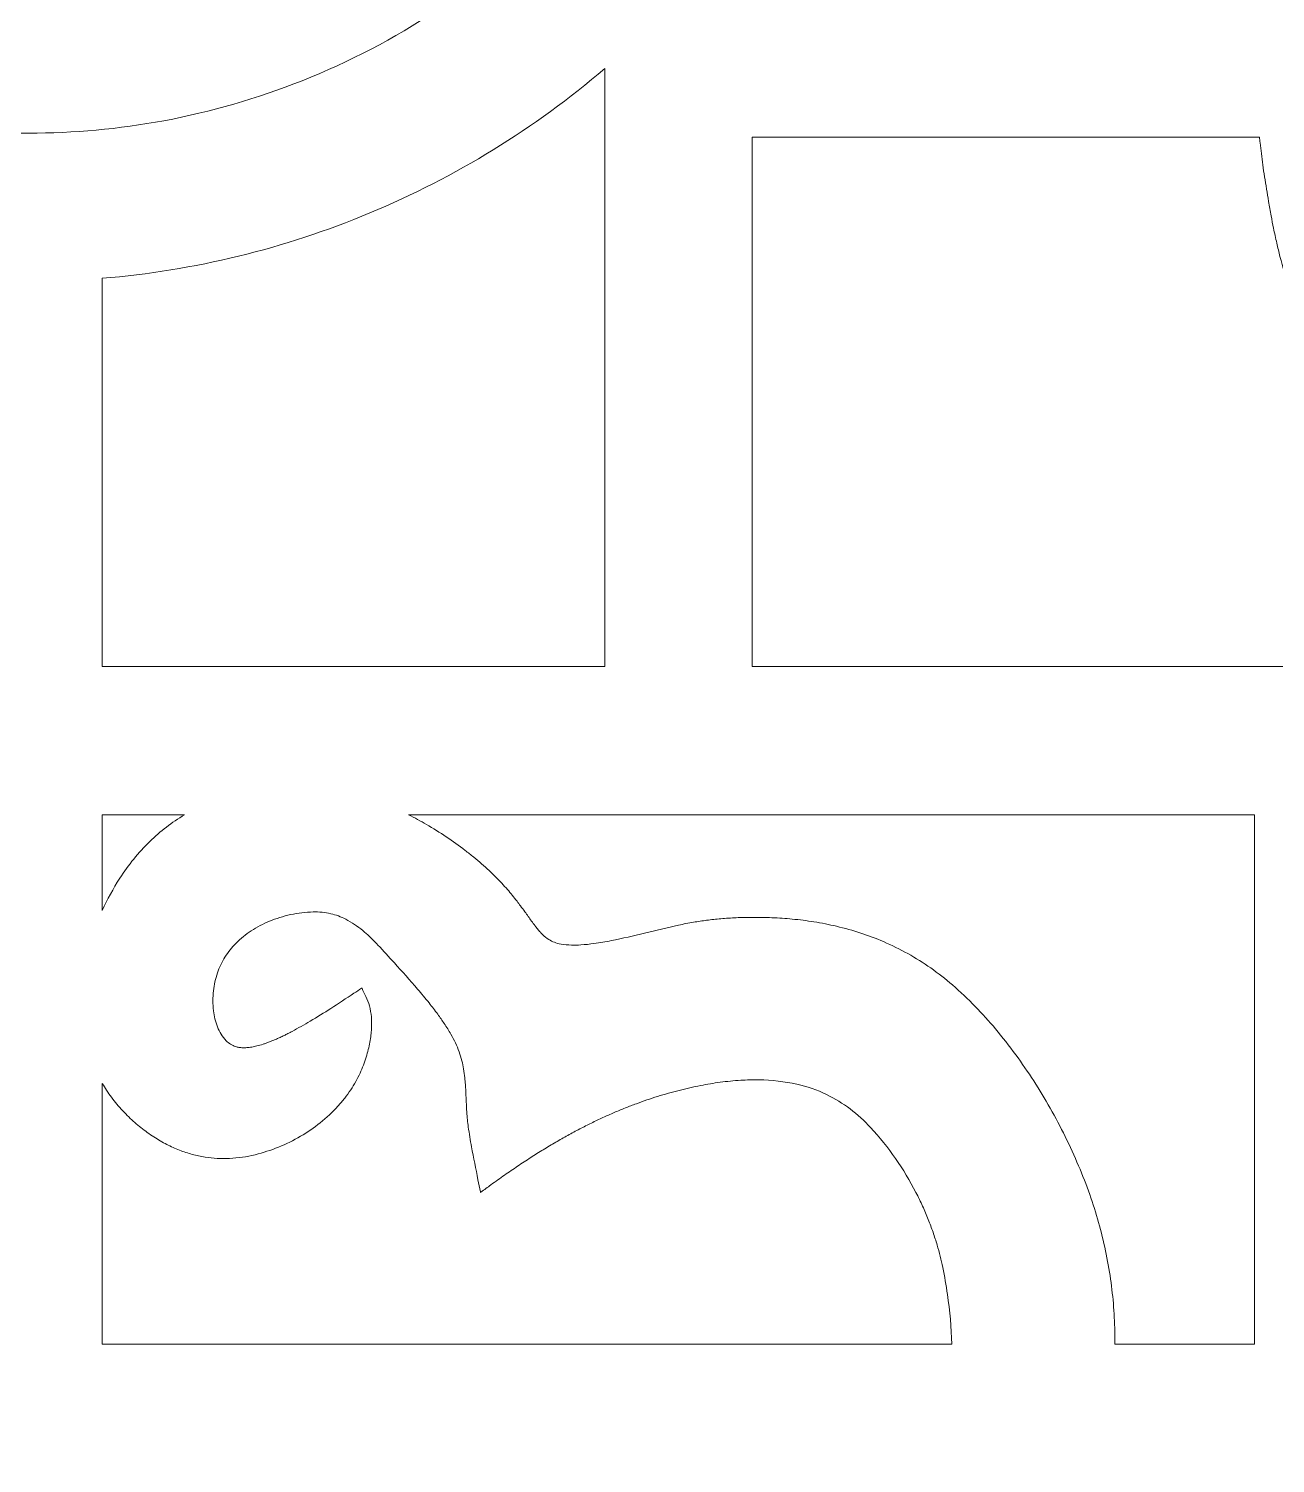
# Model space of a CAD drawing. Header units: centimetres. Extents: x -10 to 9.2, y -12 to 12.7.
# Drawn here: x 4.6 to 7.35, y -8.722 to -5.557 of the extents above; entities that cross this region are included whole.
import ezdxf

# ---------------------------------------------------------------- set-up
doc = ezdxf.new("R2010")
doc.units = ezdxf.units.CM
doc.header["$MEASUREMENT"] = 0
doc.layers.add('layer 1', color=7, linetype='Continuous')

msp = doc.modelspace()

# ---------------------------------------------------------------- linework, layer by layer
at = {"layer": 'layer 1', "color": 242, "lineweight": 9}
for points, knots in [([(9.19904, 12.67695), (9.19904, 4.45748), (9.19904, -3.76202), (9.19904, -11.9815), (9.19904, -11.9815), (6.13291, -11.9815), (3.06675, -11.9815), (0.00061, -11.9815), (0.00061, -11.9815), (0.00061, -3.76202), (0.00061, 4.45748), (0.00061, 12.67695), (0.00061, 12.67695), (3.06675, 12.67695), (6.13291, 12.67695), (9.19904, 12.67695)], [0, 0, 0, 0, 0.2, 0.2, 0.2, 0.2, 0.4, 0.4, 0.4, 0.4, 0.6, 0.6, 0.6, 0.6, 1, 1, 1, 1]), ([(4.59983, -5.78745), (4.69882, -5.78745), (4.79851, -5.77843), (4.89805, -5.75991), (4.89805, -5.75991), (5.00151, -5.74062), (5.10358, -5.71126), (5.20311, -5.67161), (5.20311, -5.67161), (5.41051, -5.58893), (5.59869, -5.46528), (5.75867, -5.3042), (5.75867, -5.3042), (5.83866, -5.22367), (5.90983, -5.13537), (5.97153, -5.04037), (5.97153, -5.04037), (6.03236, -4.94672), (6.08311, -4.8478), (6.1236, -4.74485), (6.1236, -4.74485), (6.163, -4.64467), (6.19217, -4.54194), (6.21133, -4.43773), (6.21133, -4.43773), (6.22972, -4.33755), (6.23868, -4.23718), (6.23868, -4.13752), (6.23868, -4.13752), (6.23868, -4.03786), (6.22972, -3.93747), (6.21133, -3.8373), (6.21133, -3.8373), (6.19217, -3.7331), (6.163, -3.63037), (6.1236, -3.53019), (6.1236, -3.53019), (6.08311, -3.42724), (6.03236, -3.32833), (5.97153, -3.23466), (5.97153, -3.23466), (5.90983, -3.13965), (5.83866, -3.05137), (5.75867, -2.97085), (5.75867, -2.97085), (5.59869, -2.80975), (5.41051, -2.68611), (5.20311, -2.60343), (5.20311, -2.60343), (5.10358, -2.56377), (5.00151, -2.53442), (4.89805, -2.51513), (4.89805, -2.51513), (4.79851, -2.49661), (4.69882, -2.48758), (4.59983, -2.48758), (4.59983, -2.48758), (4.50085, -2.48758), (4.40114, -2.49661), (4.3016, -2.51513), (4.3016, -2.51513), (4.19814, -2.53442), (4.09607, -2.56377), (3.99659, -2.60343), (3.99659, -2.60343), (3.78917, -2.68611), (3.60101, -2.80975), (3.44098, -2.97085), (3.44098, -2.97085), (3.36099, -3.05137), (3.28982, -3.13965), (3.22815, -3.23466), (3.22815, -3.23466), (3.16731, -3.32833), (3.11654, -3.42724), (3.07605, -3.53019), (3.07605, -3.53019), (3.03666, -3.63037), (3.00752, -3.7331), (2.98834, -3.8373), (2.98834, -3.8373), (2.96993, -3.93747), (2.96097, -4.03786), (2.96097, -4.13752), (2.96097, -4.13752), (2.96097, -4.23718), (2.96993, -4.33755), (2.98834, -4.43773), (2.98834, -4.43773), (3.00752, -4.54194), (3.03666, -4.64467), (3.07605, -4.74485), (3.07605, -4.74485), (3.11654, -4.8478), (3.16731, -4.94672), (3.22815, -5.04037), (3.22815, -5.04037), (3.28982, -5.13537), (3.36099, -5.22367), (3.44098, -5.3042), (3.44098, -5.3042), (3.60101, -5.46528), (3.78917, -5.58893), (3.99659, -5.67161), (3.99659, -5.67161), (4.09607, -5.71126), (4.19814, -5.74062), (4.3016, -5.75991), (4.3016, -5.75991), (4.40114, -5.77843), (4.50085, -5.78745), (4.59983, -5.78745)], [0, 0, 0, 0, 0.0344828, 0.0344828, 0.0344828, 0.0344828, 0.0689655, 0.0689655, 0.0689655, 0.0689655, 0.1034483, 0.1034483, 0.1034483, 0.1034483, 0.137931, 0.137931, 0.137931, 0.137931, 0.1724138, 0.1724138, 0.1724138, 0.1724138, 0.2068966, 0.2068966, 0.2068966, 0.2068966, 0.2413793, 0.2413793, 0.2413793, 0.2413793, 0.2758621, 0.2758621, 0.2758621, 0.2758621, 0.3103448, 0.3103448, 0.3103448, 0.3103448, 0.3448276, 0.3448276, 0.3448276, 0.3448276, 0.3793103, 0.3793103, 0.3793103, 0.3793103, 0.4137931, 0.4137931, 0.4137931, 0.4137931, 0.4482759, 0.4482759, 0.4482759, 0.4482759, 0.4827586, 0.4827586, 0.4827586, 0.4827586, 0.5172414, 0.5172414, 0.5172414, 0.5172414, 0.5517241, 0.5517241, 0.5517241, 0.5517241, 0.5862069, 0.5862069, 0.5862069, 0.5862069, 0.6206897, 0.6206897, 0.6206897, 0.6206897, 0.6551724, 0.6551724, 0.6551724, 0.6551724, 0.6896552, 0.6896552, 0.6896552, 0.6896552, 0.7241379, 0.7241379, 0.7241379, 0.7241379, 0.7586207, 0.7586207, 0.7586207, 0.7586207, 0.7931034, 0.7931034, 0.7931034, 0.7931034, 0.8275862, 0.8275862, 0.8275862, 0.8275862, 0.862069, 0.862069, 0.862069, 0.862069, 0.8965517, 0.8965517, 0.8965517, 0.8965517, 0.9310345, 0.9310345, 0.9310345, 0.9310345, 1, 1, 1, 1]), ([(5.8705, -6.96421), (5.8705, -6.56874), (5.8705, -6.17325), (5.8705, -5.77777), (5.8705, -5.77777), (5.8705, -5.73342), (5.8705, -5.68906), (5.8705, -5.64472), (5.8705, -5.64472), (5.71558, -5.77711), (5.54161, -5.88445), (5.35234, -5.9635), (5.35234, -5.9635), (5.16311, -6.04253), (4.96471, -6.09074), (4.76222, -6.10765), (4.76222, -6.10765), (4.76222, -6.39318), (4.76222, -6.67868), (4.76222, -6.96421), (4.76222, -6.96421), (5.13164, -6.96421), (5.5011, -6.96421), (5.8705, -6.96421)], [0, 0, 0, 0, 0.1428571, 0.1428571, 0.1428571, 0.1428571, 0.2857143, 0.2857143, 0.2857143, 0.2857143, 0.4285714, 0.4285714, 0.4285714, 0.4285714, 0.5714286, 0.5714286, 0.5714286, 0.5714286, 0.7142857, 0.7142857, 0.7142857, 0.7142857, 1, 1, 1, 1]), ([(8.73661, -7.23062), (8.73352, -7.23029), (8.73044, -7.22993), (8.72736, -7.22959), (8.72736, -7.22959), (8.71937, -7.22869), (8.71142, -7.22773), (8.70351, -7.22674), (8.70351, -7.22674), (8.69531, -7.22569), (8.68711, -7.22461), (8.67897, -7.22345), (8.67897, -7.22345), (8.67037, -7.22226), (8.66177, -7.22102), (8.65318, -7.2197), (8.65318, -7.2197), (8.63515, -7.21675), (8.61712, -7.21378), (8.59905, -7.21083), (8.59905, -7.21083), (8.58836, -7.20895), (8.57771, -7.207), (8.56703, -7.20498), (8.56703, -7.20498), (8.55805, -7.20327), (8.5491, -7.20149), (8.54016, -7.19964), (8.54016, -7.19964), (8.52928, -7.19736), (8.5184, -7.19499), (8.50754, -7.19247), (8.50754, -7.19247), (8.49776, -7.19021), (8.48803, -7.18784), (8.47831, -7.18532), (8.47831, -7.18532), (8.45507, -7.17932), (8.43206, -7.17249), (8.4093, -7.16485), (8.4093, -7.16485), (8.38998, -7.15836), (8.37094, -7.15107), (8.35222, -7.14299), (8.35222, -7.14299), (8.30796, -7.12389), (8.26611, -7.09985), (8.22728, -7.07121), (8.22728, -7.07121), (8.19296, -7.0459), (8.16219, -7.01635), (8.13542, -6.98304), (8.13542, -6.98304), (8.10947, -6.95062), (8.0874, -6.91537), (8.06958, -6.87778), (8.06958, -6.87778), (8.04833, -6.83292), (8.03146, -6.78617), (8.01915, -6.73803), (8.01915, -6.73803), (8.01318, -6.71456), (8.00861, -6.69078), (8.0055, -6.66674), (8.0055, -6.66674), (8.0031, -6.64816), (8.00218, -6.62945), (8.0028, -6.61072), (8.0028, -6.61072), (8.00318, -6.5995), (8.0041, -6.58832), (8.00558, -6.5772), (8.00558, -6.5772), (8.00708, -6.56612), (8.00915, -6.55513), (8.01177, -6.54425), (8.01177, -6.54425), (8.01347, -6.5372), (8.0154, -6.53016), (8.01752, -6.52324), (8.01752, -6.52324), (8.01065, -6.52539), (8.00369, -6.52732), (7.99666, -6.52903), (7.99666, -6.52903), (7.98584, -6.53167), (7.97496, -6.53375), (7.96393, -6.53526), (7.96393, -6.53526), (7.95288, -6.53675), (7.94177, -6.53769), (7.93064, -6.53806), (7.93064, -6.53806), (7.91203, -6.53867), (7.89345, -6.53776), (7.87497, -6.53535), (7.87497, -6.53535), (7.85112, -6.53222), (7.82749, -6.52763), (7.80418, -6.5216), (7.80418, -6.5216), (7.75635, -6.50922), (7.70991, -6.49224), (7.66535, -6.47081), (7.66535, -6.47081), (7.62801, -6.45288), (7.59303, -6.43067), (7.56084, -6.4045), (7.56084, -6.4045), (7.52774, -6.37761), (7.49838, -6.34662), (7.47327, -6.31208), (7.47327, -6.31208), (7.44478, -6.27296), (7.42092, -6.23084), (7.40192, -6.18627), (7.40192, -6.18627), (7.3939, -6.16744), (7.38666, -6.14826), (7.38023, -6.12884), (7.38023, -6.12884), (7.37261, -6.1059), (7.36586, -6.08274), (7.3599, -6.05933), (7.3599, -6.05933), (7.35742, -6.04957), (7.35503, -6.03974), (7.3528, -6.02992), (7.3528, -6.02992), (7.35029, -6.01899), (7.34794, -6.00804), (7.34567, -5.99707), (7.34567, -5.99707), (7.34382, -5.98806), (7.34207, -5.97904), (7.34037, -5.97001), (7.34037, -5.97001), (7.33837, -5.95933), (7.33643, -5.94866), (7.3346, -5.93796), (7.3346, -5.93796), (7.33167, -5.91981), (7.32871, -5.90166), (7.32578, -5.88349), (7.32578, -5.88349), (7.32445, -5.87479), (7.32324, -5.86607), (7.32202, -5.85734), (7.32202, -5.85734), (7.32086, -5.84913), (7.31982, -5.84089), (7.31876, -5.83265), (7.31876, -5.83265), (7.31779, -5.82465), (7.31682, -5.81663), (7.3159, -5.80862), (7.3159, -5.80862), (7.31546, -5.80445), (7.31501, -5.80028), (7.31455, -5.79611), (7.31455, -5.79611), (6.94149, -5.79611), (6.56837, -5.79611), (6.19529, -5.79611), (6.19529, -5.79611), (6.19529, -6.18547), (6.19529, -6.57484), (6.19529, -6.96421), (6.19529, -6.96421), (6.66688, -6.96421), (7.13851, -6.96421), (7.61014, -6.96421), (7.61014, -6.96421), (7.61593, -6.96421), (7.62173, -6.96421), (7.62751, -6.96421), (7.62751, -6.96421), (7.62779, -6.96421), (7.62806, -6.96421), (7.62833, -6.96421), (7.62833, -6.96421), (7.62833, -6.9645), (7.62833, -6.96476), (7.62833, -6.96503), (7.62833, -6.96503), (7.62833, -6.97088), (7.62833, -6.97672), (7.62833, -6.98254), (7.62833, -6.98254), (7.62833, -7.00136), (7.62833, -7.02016), (7.62833, -7.03895), (7.62833, -7.03895), (7.62833, -7.1169), (7.62833, -7.19489), (7.62833, -7.27286), (7.62833, -7.27286), (7.62833, -7.66834), (7.62833, -8.06381), (7.62833, -8.45929), (7.62833, -8.45929), (7.99778, -8.45929), (8.36719, -8.45929), (8.73661, -8.45929), (8.73661, -8.45929), (8.73661, -8.04974), (8.73661, -7.64017), (8.73661, -7.23062)], [0, 0, 0, 0, 0.0188679, 0.0188679, 0.0188679, 0.0188679, 0.0377358, 0.0377358, 0.0377358, 0.0377358, 0.0566038, 0.0566038, 0.0566038, 0.0566038, 0.0754717, 0.0754717, 0.0754717, 0.0754717, 0.0943396, 0.0943396, 0.0943396, 0.0943396, 0.1132075, 0.1132075, 0.1132075, 0.1132075, 0.1320755, 0.1320755, 0.1320755, 0.1320755, 0.1509434, 0.1509434, 0.1509434, 0.1509434, 0.1698113, 0.1698113, 0.1698113, 0.1698113, 0.1886792, 0.1886792, 0.1886792, 0.1886792, 0.2075472, 0.2075472, 0.2075472, 0.2075472, 0.2264151, 0.2264151, 0.2264151, 0.2264151, 0.245283, 0.245283, 0.245283, 0.245283, 0.2641509, 0.2641509, 0.2641509, 0.2641509, 0.2830189, 0.2830189, 0.2830189, 0.2830189, 0.3018868, 0.3018868, 0.3018868, 0.3018868, 0.3207547, 0.3207547, 0.3207547, 0.3207547, 0.3396226, 0.3396226, 0.3396226, 0.3396226, 0.3584906, 0.3584906, 0.3584906, 0.3584906, 0.3773585, 0.3773585, 0.3773585, 0.3773585, 0.3962264, 0.3962264, 0.3962264, 0.3962264, 0.4150943, 0.4150943, 0.4150943, 0.4150943, 0.4339623, 0.4339623, 0.4339623, 0.4339623, 0.4528302, 0.4528302, 0.4528302, 0.4528302, 0.4716981, 0.4716981, 0.4716981, 0.4716981, 0.490566, 0.490566, 0.490566, 0.490566, 0.509434, 0.509434, 0.509434, 0.509434, 0.5283019, 0.5283019, 0.5283019, 0.5283019, 0.5471698, 0.5471698, 0.5471698, 0.5471698, 0.5660377, 0.5660377, 0.5660377, 0.5660377, 0.5849057, 0.5849057, 0.5849057, 0.5849057, 0.6037736, 0.6037736, 0.6037736, 0.6037736, 0.6226415, 0.6226415, 0.6226415, 0.6226415, 0.6415094, 0.6415094, 0.6415094, 0.6415094, 0.6603774, 0.6603774, 0.6603774, 0.6603774, 0.6792453, 0.6792453, 0.6792453, 0.6792453, 0.6981132, 0.6981132, 0.6981132, 0.6981132, 0.7169811, 0.7169811, 0.7169811, 0.7169811, 0.7358491, 0.7358491, 0.7358491, 0.7358491, 0.754717, 0.754717, 0.754717, 0.754717, 0.7735849, 0.7735849, 0.7735849, 0.7735849, 0.7924528, 0.7924528, 0.7924528, 0.7924528, 0.8113208, 0.8113208, 0.8113208, 0.8113208, 0.8301887, 0.8301887, 0.8301887, 0.8301887, 0.8490566, 0.8490566, 0.8490566, 0.8490566, 0.8679245, 0.8679245, 0.8679245, 0.8679245, 0.8867925, 0.8867925, 0.8867925, 0.8867925, 0.9056604, 0.9056604, 0.9056604, 0.9056604, 0.9245283, 0.9245283, 0.9245283, 0.9245283, 0.9433962, 0.9433962, 0.9433962, 0.9433962, 0.9622642, 0.9622642, 0.9622642, 0.9622642, 1, 1, 1, 1]), ([(4.94324, -7.2912), (4.88289, -7.2912), (4.82257, -7.2912), (4.76222, -7.2912), (4.76222, -7.2912), (4.76222, -7.36153), (4.76222, -7.43187), (4.76222, -7.50219), (4.76222, -7.50219), (4.77331, -7.47765), (4.78614, -7.45398), (4.80067, -7.43132), (4.80067, -7.43132), (4.81959, -7.40176), (4.8418, -7.3746), (4.86695, -7.35019), (4.86695, -7.35019), (4.89018, -7.32774), (4.9157, -7.30797), (4.94324, -7.2912)], [0, 0, 0, 0, 0.1666667, 0.1666667, 0.1666667, 0.1666667, 0.3333333, 0.3333333, 0.3333333, 0.3333333, 0.5, 0.5, 0.5, 0.5, 0.6666667, 0.6666667, 0.6666667, 0.6666667, 1, 1, 1, 1]), ([(7.30355, -7.2912), (6.68163, -7.2912), (6.05972, -7.2912), (5.43776, -7.2912), (5.43776, -7.2912), (5.45114, -7.29793), (5.46429, -7.30506), (5.47722, -7.31259), (5.47722, -7.31259), (5.49206, -7.32121), (5.50662, -7.33031), (5.52091, -7.33988), (5.52091, -7.33988), (5.53512, -7.34942), (5.54902, -7.35941), (5.56259, -7.36982), (5.56259, -7.36982), (5.56895, -7.37468), (5.57518, -7.37961), (5.58136, -7.38467), (5.58136, -7.38467), (5.58733, -7.3895), (5.59314, -7.39444), (5.59893, -7.39947), (5.59893, -7.39947), (5.60446, -7.40434), (5.60999, -7.40929), (5.61539, -7.41435), (5.61539, -7.41435), (5.62042, -7.41901), (5.62533, -7.42377), (5.63017, -7.4286), (5.63017, -7.4286), (5.6346, -7.43307), (5.63902, -7.43763), (5.6433, -7.44224), (5.6433, -7.44224), (5.64762, -7.44686), (5.6518, -7.45155), (5.65594, -7.45633), (5.65594, -7.45633), (5.6595, -7.46037), (5.66292, -7.46448), (5.66632, -7.46863), (5.66632, -7.46863), (5.6699, -7.47306), (5.67347, -7.47751), (5.67694, -7.48203), (5.67694, -7.48203), (5.67953, -7.48539), (5.68211, -7.48877), (5.68464, -7.49217), (5.68464, -7.49217), (5.68786, -7.49653), (5.69107, -7.50089), (5.69423, -7.50529), (5.69423, -7.50529), (5.69913, -7.51213), (5.70401, -7.51892), (5.70887, -7.52573), (5.70887, -7.52573), (5.71142, -7.52924), (5.71401, -7.53271), (5.71663, -7.53618), (5.71663, -7.53618), (5.71829, -7.53839), (5.72001, -7.54058), (5.72179, -7.54273), (5.72179, -7.54273), (5.72396, -7.5454), (5.72617, -7.548), (5.72849, -7.55053), (5.72849, -7.55053), (5.73021, -7.55247), (5.73199, -7.55432), (5.73385, -7.5561), (5.73385, -7.5561), (5.73786, -7.55996), (5.74217, -7.56339), (5.74684, -7.56639), (5.74684, -7.56639), (5.75076, -7.5689), (5.75493, -7.57101), (5.75931, -7.57259), (5.75931, -7.57259), (5.76406, -7.57434), (5.76899, -7.57566), (5.77401, -7.57648), (5.77401, -7.57648), (5.78158, -7.57773), (5.78922, -7.57845), (5.7969, -7.57865), (5.7969, -7.57865), (5.80393, -7.57884), (5.81096, -7.57869), (5.81798, -7.57826), (5.81798, -7.57826), (5.82756, -7.57763), (5.83711, -7.57669), (5.84658, -7.57542), (5.84658, -7.57542), (5.85959, -7.57368), (5.8725, -7.5715), (5.8853, -7.56887), (5.8853, -7.56887), (5.90971, -7.56383), (5.934, -7.55835), (5.95822, -7.55241), (5.95822, -7.55241), (5.98319, -7.54627), (6.00821, -7.54039), (6.03332, -7.53478), (6.03332, -7.53478), (6.04417, -7.53236), (6.0551, -7.53021), (6.06607, -7.52833), (6.06607, -7.52833), (6.07099, -7.52751), (6.07589, -7.52671), (6.08079, -7.52597), (6.08079, -7.52597), (6.08562, -7.52525), (6.09045, -7.52458), (6.09526, -7.52394), (6.09526, -7.52394), (6.10041, -7.52328), (6.10558, -7.52265), (6.11078, -7.52212), (6.11078, -7.52212), (6.11603, -7.52155), (6.12127, -7.52103), (6.12657, -7.52058), (6.12657, -7.52058), (6.13211, -7.5201), (6.13764, -7.51967), (6.14321, -7.5193), (6.14321, -7.5193), (6.14901, -7.51895), (6.15478, -7.51864), (6.16055, -7.51839), (6.16055, -7.51839), (6.16661, -7.51812), (6.17266, -7.51795), (6.1787, -7.51781), (6.1787, -7.51781), (6.18512, -7.51767), (6.19152, -7.51758), (6.19793, -7.51755), (6.19793, -7.51755), (6.20496, -7.51754), (6.21199, -7.5176), (6.21901, -7.51772), (6.21901, -7.51772), (6.22576, -7.51786), (6.23247, -7.51806), (6.23919, -7.51833), (6.23919, -7.51833), (6.2468, -7.51864), (6.25441, -7.51906), (6.262, -7.51957), (6.262, -7.51957), (6.26934, -7.52008), (6.27669, -7.52068), (6.284, -7.52137), (6.284, -7.52137), (6.29209, -7.52213), (6.30017, -7.52304), (6.30827, -7.52404), (6.30827, -7.52404), (6.31609, -7.52503), (6.32389, -7.52616), (6.33172, -7.52742), (6.33172, -7.52742), (6.34018, -7.52876), (6.34866, -7.53026), (6.35709, -7.53192), (6.35709, -7.53192), (6.36529, -7.53353), (6.37346, -7.53529), (6.38162, -7.53719), (6.38162, -7.53719), (6.3997, -7.54145), (6.41759, -7.54646), (6.43526, -7.55224), (6.43526, -7.55224), (6.45222, -7.55778), (6.4689, -7.5641), (6.48528, -7.57112), (6.48528, -7.57112), (6.50369, -7.57903), (6.52171, -7.58788), (6.53921, -7.59763), (6.53921, -7.59763), (6.55647, -7.60727), (6.57322, -7.61779), (6.58939, -7.62918), (6.58939, -7.62918), (6.60598, -7.64087), (6.62194, -7.65336), (6.63728, -7.66664), (6.63728, -7.66664), (6.65481, -7.68182), (6.67167, -7.69776), (6.68784, -7.71439), (6.68784, -7.71439), (6.70321, -7.73023), (6.71802, -7.74662), (6.73222, -7.76355), (6.73222, -7.76355), (6.74774, -7.78206), (6.76266, -7.80109), (6.77689, -7.82063), (6.77689, -7.82063), (6.80457, -7.85844), (6.82998, -7.8978), (6.8531, -7.93859), (6.8531, -7.93859), (6.87631, -7.97967), (6.89717, -8.02202), (6.91556, -8.06551), (6.91556, -8.06551), (6.92438, -8.08639), (6.93258, -8.10755), (6.94011, -8.12894), (6.94011, -8.12894), (6.94733, -8.14929), (6.95379, -8.16986), (6.95967, -8.19062), (6.95967, -8.19062), (6.9655, -8.2113), (6.97065, -8.23216), (6.97509, -8.25319), (6.97509, -8.25319), (6.97949, -8.2739), (6.98318, -8.29473), (6.98616, -8.31568), (6.98616, -8.31568), (6.992, -8.35646), (6.99515, -8.39754), (6.99563, -8.43874), (6.99563, -8.43874), (6.99573, -8.44558), (6.99573, -8.45244), (6.99572, -8.45929), (6.99572, -8.45929), (7.09834, -8.45929), (7.20096, -8.45929), (7.30355, -8.45929), (7.30355, -8.45929), (7.30355, -8.06992), (7.30355, -7.68057), (7.30355, -7.2912)], [0, 0, 0, 0, 0.015625, 0.015625, 0.015625, 0.015625, 0.03125, 0.03125, 0.03125, 0.03125, 0.046875, 0.046875, 0.046875, 0.046875, 0.0625, 0.0625, 0.0625, 0.0625, 0.078125, 0.078125, 0.078125, 0.078125, 0.09375, 0.09375, 0.09375, 0.09375, 0.109375, 0.109375, 0.109375, 0.109375, 0.125, 0.125, 0.125, 0.125, 0.140625, 0.140625, 0.140625, 0.140625, 0.15625, 0.15625, 0.15625, 0.15625, 0.171875, 0.171875, 0.171875, 0.171875, 0.1875, 0.1875, 0.1875, 0.1875, 0.203125, 0.203125, 0.203125, 0.203125, 0.21875, 0.21875, 0.21875, 0.21875, 0.234375, 0.234375, 0.234375, 0.234375, 0.25, 0.25, 0.25, 0.25, 0.265625, 0.265625, 0.265625, 0.265625, 0.28125, 0.28125, 0.28125, 0.28125, 0.296875, 0.296875, 0.296875, 0.296875, 0.3125, 0.3125, 0.3125, 0.3125, 0.328125, 0.328125, 0.328125, 0.328125, 0.34375, 0.34375, 0.34375, 0.34375, 0.359375, 0.359375, 0.359375, 0.359375, 0.375, 0.375, 0.375, 0.375, 0.390625, 0.390625, 0.390625, 0.390625, 0.40625, 0.40625, 0.40625, 0.40625, 0.421875, 0.421875, 0.421875, 0.421875, 0.4375, 0.4375, 0.4375, 0.4375, 0.453125, 0.453125, 0.453125, 0.453125, 0.46875, 0.46875, 0.46875, 0.46875, 0.484375, 0.484375, 0.484375, 0.484375, 0.5, 0.5, 0.5, 0.5, 0.515625, 0.515625, 0.515625, 0.515625, 0.53125, 0.53125, 0.53125, 0.53125, 0.546875, 0.546875, 0.546875, 0.546875, 0.5625, 0.5625, 0.5625, 0.5625, 0.578125, 0.578125, 0.578125, 0.578125, 0.59375, 0.59375, 0.59375, 0.59375, 0.609375, 0.609375, 0.609375, 0.609375, 0.625, 0.625, 0.625, 0.625, 0.640625, 0.640625, 0.640625, 0.640625, 0.65625, 0.65625, 0.65625, 0.65625, 0.671875, 0.671875, 0.671875, 0.671875, 0.6875, 0.6875, 0.6875, 0.6875, 0.703125, 0.703125, 0.703125, 0.703125, 0.71875, 0.71875, 0.71875, 0.71875, 0.734375, 0.734375, 0.734375, 0.734375, 0.75, 0.75, 0.75, 0.75, 0.765625, 0.765625, 0.765625, 0.765625, 0.78125, 0.78125, 0.78125, 0.78125, 0.796875, 0.796875, 0.796875, 0.796875, 0.8125, 0.8125, 0.8125, 0.8125, 0.828125, 0.828125, 0.828125, 0.828125, 0.84375, 0.84375, 0.84375, 0.84375, 0.859375, 0.859375, 0.859375, 0.859375, 0.875, 0.875, 0.875, 0.875, 0.890625, 0.890625, 0.890625, 0.890625, 0.90625, 0.90625, 0.90625, 0.90625, 0.921875, 0.921875, 0.921875, 0.921875, 0.9375, 0.9375, 0.9375, 0.9375, 0.953125, 0.953125, 0.953125, 0.953125, 0.96875, 0.96875, 0.96875, 0.96875, 1, 1, 1, 1]), ([(5.40644, -7.61786), (5.39437, -7.60478), (5.38234, -7.59169), (5.37029, -7.57862), (5.37029, -7.57862), (5.3641, -7.57217), (5.35774, -7.56589), (5.35124, -7.55972), (5.35124, -7.55972), (5.34648, -7.55522), (5.34159, -7.5509), (5.33656, -7.5467), (5.33656, -7.5467), (5.32496, -7.53702), (5.31238, -7.5286), (5.29901, -7.52157), (5.29901, -7.52157), (5.28863, -7.51613), (5.27763, -7.51208), (5.26625, -7.50953), (5.26625, -7.50953), (5.25349, -7.50664), (5.24051, -7.50533), (5.22742, -7.50561), (5.22742, -7.50561), (5.21067, -7.50595), (5.19402, -7.50793), (5.17765, -7.51153), (5.17765, -7.51153), (5.16168, -7.51507), (5.14601, -7.51994), (5.13087, -7.52616), (5.13087, -7.52616), (5.11689, -7.53189), (5.10344, -7.53892), (5.09073, -7.54716), (5.09073, -7.54716), (5.07866, -7.55498), (5.06746, -7.56407), (5.05723, -7.57429), (5.05723, -7.57429), (5.04791, -7.58361), (5.03973, -7.59397), (5.03276, -7.60519), (5.03276, -7.60519), (5.02588, -7.61618), (5.02034, -7.62791), (5.01615, -7.6402), (5.01615, -7.6402), (5.0118, -7.65299), (5.00888, -7.6662), (5.00741, -7.67965), (5.00741, -7.67965), (5.00583, -7.69422), (5.00584, -7.70889), (5.00746, -7.72346), (5.00746, -7.72346), (5.0088, -7.73564), (5.01168, -7.74756), (5.01606, -7.75901), (5.01606, -7.75901), (5.02036, -7.77047), (5.02692, -7.78084), (5.03536, -7.78973), (5.03536, -7.78973), (5.04114, -7.79582), (5.04829, -7.80024), (5.05634, -7.8027), (5.05634, -7.8027), (5.05865, -7.80341), (5.06103, -7.80397), (5.06342, -7.80435), (5.06342, -7.80435), (5.06624, -7.80479), (5.06908, -7.80507), (5.07194, -7.80517), (5.07194, -7.80517), (5.07493, -7.80529), (5.0779, -7.80522), (5.08089, -7.805), (5.08089, -7.805), (5.08457, -7.80472), (5.08824, -7.80427), (5.0919, -7.80365), (5.0919, -7.80365), (5.09565, -7.80303), (5.09938, -7.80223), (5.10306, -7.80132), (5.10306, -7.80132), (5.10764, -7.80016), (5.11218, -7.79886), (5.11669, -7.7974), (5.11669, -7.7974), (5.11898, -7.79668), (5.12122, -7.79592), (5.12348, -7.79511), (5.12348, -7.79511), (5.12596, -7.79422), (5.12843, -7.79329), (5.13089, -7.79237), (5.13089, -7.79237), (5.13337, -7.7914), (5.13581, -7.79041), (5.13829, -7.7894), (5.13829, -7.7894), (5.14099, -7.7883), (5.14369, -7.78716), (5.14635, -7.78596), (5.14635, -7.78596), (5.14904, -7.7848), (5.15169, -7.78361), (5.15435, -7.78238), (5.15435, -7.78238), (5.15726, -7.78102), (5.16019, -7.77964), (5.16306, -7.77824), (5.16306, -7.77824), (5.16595, -7.77684), (5.1688, -7.7754), (5.17166, -7.77396), (5.17166, -7.77396), (5.17472, -7.77241), (5.17777, -7.77084), (5.18082, -7.76924), (5.18082, -7.76924), (5.19417, -7.76172), (5.20755, -7.75423), (5.22091, -7.74674), (5.22091, -7.74674), (5.23602, -7.73742), (5.25109, -7.72809), (5.26619, -7.71877), (5.26619, -7.71877), (5.28323, -7.70748), (5.30027, -7.69622), (5.31731, -7.68495), (5.31731, -7.68495), (5.32281, -7.68131), (5.32834, -7.67766), (5.33386, -7.67402), (5.33386, -7.67402), (5.33411, -7.67386), (5.33437, -7.67369), (5.33462, -7.67352), (5.33462, -7.67352), (5.33476, -7.6738), (5.33492, -7.67409), (5.33504, -7.67436), (5.33504, -7.67436), (5.33793, -7.68032), (5.3408, -7.68628), (5.34369, -7.69227), (5.34369, -7.69227), (5.34691, -7.69894), (5.3495, -7.70591), (5.35139, -7.71309), (5.35139, -7.71309), (5.35347, -7.72087), (5.35488, -7.72883), (5.35561, -7.73687), (5.35561, -7.73687), (5.356, -7.74111), (5.35617, -7.74532), (5.35623, -7.74954), (5.35623, -7.74954), (5.35631, -7.75413), (5.35622, -7.75874), (5.35591, -7.76332), (5.35591, -7.76332), (5.35563, -7.76804), (5.35524, -7.7727), (5.35465, -7.77738), (5.35465, -7.77738), (5.354, -7.78254), (5.35323, -7.78768), (5.35228, -7.7928), (5.35228, -7.7928), (5.35128, -7.79835), (5.3501, -7.80387), (5.34875, -7.80936), (5.34875, -7.80936), (5.34741, -7.81482), (5.34592, -7.82026), (5.34426, -7.82566), (5.34426, -7.82566), (5.34238, -7.83175), (5.34032, -7.83776), (5.33805, -7.84372), (5.33805, -7.84372), (5.3358, -7.84961), (5.33335, -7.85546), (5.33066, -7.8612), (5.33066, -7.8612), (5.32481, -7.87396), (5.31798, -7.88622), (5.31028, -7.89792), (5.31028, -7.89792), (5.30605, -7.90432), (5.30157, -7.91056), (5.29684, -7.9166), (5.29684, -7.9166), (5.29206, -7.92271), (5.28699, -7.92863), (5.28174, -7.93432), (5.28174, -7.93432), (5.25767, -7.96044), (5.23003, -7.98268), (5.19946, -8.00058), (5.19946, -8.00058), (5.16814, -8.01889), (5.13452, -8.03251), (5.09932, -8.04113), (5.09932, -8.04113), (5.0807, -8.0457), (5.06172, -8.04847), (5.0426, -8.04943), (5.0426, -8.04943), (5.02461, -8.05032), (5.00665, -8.04934), (4.98887, -8.04657), (4.98887, -8.04657), (4.97934, -8.04508), (4.96988, -8.04307), (4.96059, -8.04053), (4.96059, -8.04053), (4.95101, -8.03791), (4.94161, -8.0348), (4.93238, -8.0312), (4.93238, -8.0312), (4.92281, -8.02747), (4.91345, -8.02324), (4.90432, -8.01851), (4.90432, -8.01851), (4.8946, -8.01347), (4.88512, -8.00797), (4.87592, -8.00201), (4.87592, -8.00201), (4.8661, -7.99562), (4.85661, -7.98878), (4.84743, -7.98149), (4.84743, -7.98149), (4.83815, -7.97407), (4.82925, -7.96623), (4.82072, -7.95798), (4.82072, -7.95798), (4.81143, -7.94895), (4.80262, -7.93944), (4.79433, -7.92949), (4.79433, -7.92949), (4.78617, -7.91973), (4.77855, -7.90951), (4.77152, -7.89891), (4.77152, -7.89891), (4.7683, -7.89404), (4.7652, -7.88911), (4.76222, -7.88406), (4.76222, -7.88406), (4.76222, -8.07579), (4.76222, -8.26756), (4.76222, -8.45929), (4.76222, -8.45929), (5.38682, -8.45929), (6.0114, -8.45929), (6.63601, -8.45929), (6.63601, -8.45929), (6.63485, -8.42251), (6.63163, -8.38583), (6.62648, -8.34938), (6.62648, -8.34938), (6.6236, -8.32939), (6.62013, -8.30954), (6.616, -8.28981), (6.616, -8.28981), (6.61252, -8.27328), (6.60838, -8.25692), (6.60366, -8.24069), (6.60366, -8.24069), (6.60084, -8.23117), (6.59782, -8.22169), (6.59457, -8.21228), (6.59457, -8.21228), (6.59129, -8.20285), (6.58782, -8.1935), (6.58415, -8.18423), (6.58415, -8.18423), (6.58019, -8.17432), (6.57601, -8.16453), (6.57159, -8.15483), (6.57159, -8.15483), (6.56695, -8.14469), (6.56208, -8.13465), (6.55695, -8.12473), (6.55695, -8.12473), (6.53009, -8.07257), (6.49658, -8.02447), (6.45701, -7.98126), (6.45701, -7.98126), (6.42928, -7.95103), (6.39649, -7.92647), (6.3597, -7.90849), (6.3597, -7.90849), (6.33883, -7.89829), (6.31693, -7.89065), (6.29423, -7.88567), (6.29423, -7.88567), (6.26674, -7.87965), (6.23878, -7.87639), (6.21059, -7.87595), (6.21059, -7.87595), (6.19717, -7.87573), (6.18372, -7.87605), (6.17031, -7.87691), (6.17031, -7.87691), (6.15517, -7.87786), (6.1401, -7.87937), (6.12506, -7.88141), (6.12506, -7.88141), (6.11067, -7.88336), (6.09631, -7.88574), (6.08206, -7.88856), (6.08206, -7.88856), (6.06607, -7.89171), (6.05023, -7.89531), (6.03444, -7.89931), (6.03444, -7.89931), (6.01859, -7.90336), (6.00282, -7.90783), (5.98717, -7.91269), (5.98717, -7.91269), (5.97139, -7.91761), (5.95571, -7.92295), (5.94019, -7.92867), (5.94019, -7.92867), (5.93206, -7.93165), (5.92398, -7.93476), (5.91592, -7.93797), (5.91592, -7.93797), (5.90767, -7.94126), (5.8995, -7.94465), (5.89138, -7.94817), (5.89138, -7.94817), (5.88301, -7.95173), (5.87474, -7.95543), (5.86646, -7.95925), (5.86646, -7.95925), (5.85792, -7.96315), (5.84946, -7.96718), (5.84105, -7.97133), (5.84105, -7.97133), (5.83242, -7.97554), (5.82387, -7.97989), (5.81536, -7.98434), (5.81536, -7.98434), (5.80647, -7.98895), (5.79771, -7.99368), (5.78895, -7.99853), (5.78895, -7.99853), (5.78, -8.00343), (5.77115, -8.00849), (5.76233, -8.01364), (5.76233, -8.01364), (5.7531, -8.01901), (5.74394, -8.02452), (5.73481, -8.0301), (5.73481, -8.0301), (5.72549, -8.03579), (5.71629, -8.04157), (5.70713, -8.04748), (5.70713, -8.04748), (5.69745, -8.05368), (5.68786, -8.05998), (5.67836, -8.0664), (5.67836, -8.0664), (5.66869, -8.0729), (5.65906, -8.07951), (5.64947, -8.08621), (5.64947, -8.08621), (5.63939, -8.0933), (5.62936, -8.10048), (5.61936, -8.10774), (5.61936, -8.10774), (5.61204, -8.11308), (5.60469, -8.11844), (5.59736, -8.12378), (5.59736, -8.12378), (5.59702, -8.12405), (5.59667, -8.12429), (5.59636, -8.12453), (5.59636, -8.12453), (5.59625, -8.12412), (5.59616, -8.1237), (5.5961, -8.12327), (5.5961, -8.12327), (5.59436, -8.11436), (5.59259, -8.10541), (5.59085, -8.09647), (5.59085, -8.09647), (5.58606, -8.07228), (5.58133, -8.04809), (5.57656, -8.02388), (5.57656, -8.02388), (5.57386, -8.00933), (5.57149, -7.9947), (5.56948, -7.98003), (5.56948, -7.98003), (5.56798, -7.9693), (5.5669, -7.9585), (5.56609, -7.94768), (5.56609, -7.94768), (5.56586, -7.94454), (5.56565, -7.9414), (5.5655, -7.93824), (5.5655, -7.93824), (5.56506, -7.92863), (5.56465, -7.91902), (5.56427, -7.90941), (5.56427, -7.90941), (5.56394, -7.90163), (5.56354, -7.89384), (5.56303, -7.88605), (5.56303, -7.88605), (5.56274, -7.88132), (5.56233, -7.87659), (5.56183, -7.87188), (5.56183, -7.87188), (5.56111, -7.86504), (5.56016, -7.85826), (5.55901, -7.85149), (5.55901, -7.85149), (5.558, -7.84563), (5.55674, -7.83983), (5.5553, -7.83408), (5.5553, -7.83408), (5.55358, -7.82732), (5.55153, -7.82063), (5.54918, -7.81406), (5.54918, -7.81406), (5.5468, -7.80746), (5.5441, -7.80098), (5.54116, -7.79465), (5.54116, -7.79465), (5.5381, -7.78816), (5.53478, -7.78179), (5.53117, -7.77558), (5.53117, -7.77558), (5.52653, -7.76747), (5.52159, -7.75952), (5.51638, -7.75173), (5.51638, -7.75173), (5.51177, -7.74481), (5.50701, -7.738), (5.50207, -7.73131), (5.50207, -7.73131), (5.49586, -7.72291), (5.48952, -7.71463), (5.48299, -7.70647), (5.48299, -7.70647), (5.47477, -7.6961), (5.46631, -7.6859), (5.45766, -7.6759), (5.45766, -7.6759), (5.44076, -7.65635), (5.42369, -7.63701), (5.40644, -7.61786)], [0, 0, 0, 0, 0.008547, 0.008547, 0.008547, 0.008547, 0.017094, 0.017094, 0.017094, 0.017094, 0.025641, 0.025641, 0.025641, 0.025641, 0.034188, 0.034188, 0.034188, 0.034188, 0.042735, 0.042735, 0.042735, 0.042735, 0.0512821, 0.0512821, 0.0512821, 0.0512821, 0.0598291, 0.0598291, 0.0598291, 0.0598291, 0.0683761, 0.0683761, 0.0683761, 0.0683761, 0.0769231, 0.0769231, 0.0769231, 0.0769231, 0.0854701, 0.0854701, 0.0854701, 0.0854701, 0.0940171, 0.0940171, 0.0940171, 0.0940171, 0.1025641, 0.1025641, 0.1025641, 0.1025641, 0.1111111, 0.1111111, 0.1111111, 0.1111111, 0.1196581, 0.1196581, 0.1196581, 0.1196581, 0.1282051, 0.1282051, 0.1282051, 0.1282051, 0.1367521, 0.1367521, 0.1367521, 0.1367521, 0.1452991, 0.1452991, 0.1452991, 0.1452991, 0.1538462, 0.1538462, 0.1538462, 0.1538462, 0.1623932, 0.1623932, 0.1623932, 0.1623932, 0.1709402, 0.1709402, 0.1709402, 0.1709402, 0.1794872, 0.1794872, 0.1794872, 0.1794872, 0.1880342, 0.1880342, 0.1880342, 0.1880342, 0.1965812, 0.1965812, 0.1965812, 0.1965812, 0.2051282, 0.2051282, 0.2051282, 0.2051282, 0.2136752, 0.2136752, 0.2136752, 0.2136752, 0.2222222, 0.2222222, 0.2222222, 0.2222222, 0.2307692, 0.2307692, 0.2307692, 0.2307692, 0.2393162, 0.2393162, 0.2393162, 0.2393162, 0.2478632, 0.2478632, 0.2478632, 0.2478632, 0.2564103, 0.2564103, 0.2564103, 0.2564103, 0.2649573, 0.2649573, 0.2649573, 0.2649573, 0.2735043, 0.2735043, 0.2735043, 0.2735043, 0.2820513, 0.2820513, 0.2820513, 0.2820513, 0.2905983, 0.2905983, 0.2905983, 0.2905983, 0.2991453, 0.2991453, 0.2991453, 0.2991453, 0.3076923, 0.3076923, 0.3076923, 0.3076923, 0.3162393, 0.3162393, 0.3162393, 0.3162393, 0.3247863, 0.3247863, 0.3247863, 0.3247863, 0.3333333, 0.3333333, 0.3333333, 0.3333333, 0.3418803, 0.3418803, 0.3418803, 0.3418803, 0.3504274, 0.3504274, 0.3504274, 0.3504274, 0.3589744, 0.3589744, 0.3589744, 0.3589744, 0.3675214, 0.3675214, 0.3675214, 0.3675214, 0.3760684, 0.3760684, 0.3760684, 0.3760684, 0.3846154, 0.3846154, 0.3846154, 0.3846154, 0.3931624, 0.3931624, 0.3931624, 0.3931624, 0.4017094, 0.4017094, 0.4017094, 0.4017094, 0.4102564, 0.4102564, 0.4102564, 0.4102564, 0.4188034, 0.4188034, 0.4188034, 0.4188034, 0.4273504, 0.4273504, 0.4273504, 0.4273504, 0.4358974, 0.4358974, 0.4358974, 0.4358974, 0.4444444, 0.4444444, 0.4444444, 0.4444444, 0.4529915, 0.4529915, 0.4529915, 0.4529915, 0.4615385, 0.4615385, 0.4615385, 0.4615385, 0.4700855, 0.4700855, 0.4700855, 0.4700855, 0.4786325, 0.4786325, 0.4786325, 0.4786325, 0.4871795, 0.4871795, 0.4871795, 0.4871795, 0.4957265, 0.4957265, 0.4957265, 0.4957265, 0.5042735, 0.5042735, 0.5042735, 0.5042735, 0.5128205, 0.5128205, 0.5128205, 0.5128205, 0.5213675, 0.5213675, 0.5213675, 0.5213675, 0.5299145, 0.5299145, 0.5299145, 0.5299145, 0.5384615, 0.5384615, 0.5384615, 0.5384615, 0.5470085, 0.5470085, 0.5470085, 0.5470085, 0.5555556, 0.5555556, 0.5555556, 0.5555556, 0.5641026, 0.5641026, 0.5641026, 0.5641026, 0.5726496, 0.5726496, 0.5726496, 0.5726496, 0.5811966, 0.5811966, 0.5811966, 0.5811966, 0.5897436, 0.5897436, 0.5897436, 0.5897436, 0.5982906, 0.5982906, 0.5982906, 0.5982906, 0.6068376, 0.6068376, 0.6068376, 0.6068376, 0.6153846, 0.6153846, 0.6153846, 0.6153846, 0.6239316, 0.6239316, 0.6239316, 0.6239316, 0.6324786, 0.6324786, 0.6324786, 0.6324786, 0.6410256, 0.6410256, 0.6410256, 0.6410256, 0.6495726, 0.6495726, 0.6495726, 0.6495726, 0.6581197, 0.6581197, 0.6581197, 0.6581197, 0.6666667, 0.6666667, 0.6666667, 0.6666667, 0.6752137, 0.6752137, 0.6752137, 0.6752137, 0.6837607, 0.6837607, 0.6837607, 0.6837607, 0.6923077, 0.6923077, 0.6923077, 0.6923077, 0.7008547, 0.7008547, 0.7008547, 0.7008547, 0.7094017, 0.7094017, 0.7094017, 0.7094017, 0.7179487, 0.7179487, 0.7179487, 0.7179487, 0.7264957, 0.7264957, 0.7264957, 0.7264957, 0.7350427, 0.7350427, 0.7350427, 0.7350427, 0.7435897, 0.7435897, 0.7435897, 0.7435897, 0.7521368, 0.7521368, 0.7521368, 0.7521368, 0.7606838, 0.7606838, 0.7606838, 0.7606838, 0.7692308, 0.7692308, 0.7692308, 0.7692308, 0.7777778, 0.7777778, 0.7777778, 0.7777778, 0.7863248, 0.7863248, 0.7863248, 0.7863248, 0.7948718, 0.7948718, 0.7948718, 0.7948718, 0.8034188, 0.8034188, 0.8034188, 0.8034188, 0.8119658, 0.8119658, 0.8119658, 0.8119658, 0.8205128, 0.8205128, 0.8205128, 0.8205128, 0.8290598, 0.8290598, 0.8290598, 0.8290598, 0.8376068, 0.8376068, 0.8376068, 0.8376068, 0.8461538, 0.8461538, 0.8461538, 0.8461538, 0.8547009, 0.8547009, 0.8547009, 0.8547009, 0.8632479, 0.8632479, 0.8632479, 0.8632479, 0.8717949, 0.8717949, 0.8717949, 0.8717949, 0.8803419, 0.8803419, 0.8803419, 0.8803419, 0.8888889, 0.8888889, 0.8888889, 0.8888889, 0.8974359, 0.8974359, 0.8974359, 0.8974359, 0.9059829, 0.9059829, 0.9059829, 0.9059829, 0.9145299, 0.9145299, 0.9145299, 0.9145299, 0.9230769, 0.9230769, 0.9230769, 0.9230769, 0.9316239, 0.9316239, 0.9316239, 0.9316239, 0.9401709, 0.9401709, 0.9401709, 0.9401709, 0.9487179, 0.9487179, 0.9487179, 0.9487179, 0.957265, 0.957265, 0.957265, 0.957265, 0.965812, 0.965812, 0.965812, 0.965812, 0.974359, 0.974359, 0.974359, 0.974359, 0.982906, 0.982906, 0.982906, 0.982906, 1, 1, 1, 1])]:
    msp.add_open_spline(points, degree=3, knots=knots, dxfattribs=at)

doc.saveas('drawing.dxf')
